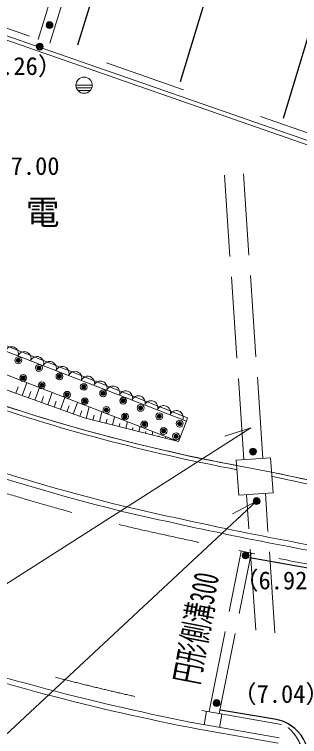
# Model space of a CAD drawing. Units: millimetres, scale not verified. Extents: x -205696 to 203092, y -138500 to 138701.
# Drawn here: x -8800 to 1681, y -45697 to -19104 of the extents above; entities that cross this region are included whole.
import ezdxf
from ezdxf.enums import TextEntityAlignment as Align

# ---------------------------------------------------------------- set-up
doc = ezdxf.new("R2010")
doc.units = ezdxf.units.MM
doc.header["$LTSCALE"] = 500
doc.header["$PDMODE"] = 32
doc.header["$PDSIZE"] = 250
doc.linetypes.add('DASHED', pattern=[7.5, 6, -1.5])
doc.linetypes.add('DASHED_SPACED', pattern=[12, 6, -6])
for name, color, linetype, lineweight in [('0-0_S-SUV', 7, 'Continuous', 13), ('0-3_S-SUV-FRAM', 7, 'Continuous', 13), ('0-A', 1, 'Continuous', 15)]:
    doc.layers.add(name, color=color, linetype=linetype, lineweight=lineweight)
doc.styles.add('ＭＳ ゴシック', font='')
doc.styles.get('ＭＳ ゴシック').set_extended_font_data('MS Gothic')

msp = doc.modelspace()

# ---------------------------------------------------------------- linework, layer by layer
at = {"layer": '0-0_S-SUV', "linetype": 'DASHED'}
for p, q in [((-7495.4, -20162.8), (-1270.3, 253.5)), ((-362.7, -35499.3), (-1127.1, -24384.3)), ((335.7, -35451.2), (-428.7, -24336.3)), ((69.5, -41784.5), (-274.3, -36785.4)), ((777.9, -41881.6), (424.1, -36737.4)), ((-1641.5, -44773.5), (-464.5, -38880.4)), ((-1268.8, -44847.9), (-91.8, -38954.9))]:
    msp.add_line(p, q, dxfattribs=at)
at = {"layer": '0-0_S-SUV', "lineweight": 25}
for p, q in [((-6468.8, -20225.5), (-2323.7, -6578.4)), ((1087.3, -22923.6), (5314.4, -8914.4)), ((-1321.1, -17010.7), (-2708.8, -21583.6)), ((763.2, -45057.9), (-1222.8, -44729.9))]:
    msp.add_line(p, q, dxfattribs=at)
at = {"layer": '0-0_S-SUV'}
for p, q in [((-39505.3, -9304.3), (23099.6, -31105.8)), ((-39554.6, -9445.9), (23050.2, -31247.5)), ((-6538.9, -21708.6), (-5938.8, -21708.6)), ((-6268.9, -21708.6), (-5938.8, -21708.6)), ((-6521.7, -21808.6), (-5956, -21808.6)), ((-6462.5, -21908.6), (-6015.2, -21908.6)), ((-2478.8, -34083.8), (-2768.1, -34829.7)), ((-109.4, -34332.1), (-1062.6, -34634.2)), ((103.5, -37023.1), (-779.3, -37492.9)), ((-556.8, -38839.9), (35.2, -38962.9)), ((-1823.4, -45260.5), (-1736.9, -44763.9)), ((-1256.1, -45359.4), (-1172.8, -44881.9)), ((892.8, -45937), (-2027.2, -45428)), ((927.2, -45740), (-1992.9, -45230.9))]:
    msp.add_line(p, q, dxfattribs=at)
at = {"layer": '0-0_S-SUV', "linetype": 'DASHED_SPACED'}
for p, q in [((-39416.5, -9049.3), (23188.4, -30850.8)), ((1013.1, -45247.4), (-1907, -44738.4))]:
    msp.add_line(p, q, dxfattribs=at)
at = {"layer": '0-0_S-SUV', "linetype": 'DASHED'}
msp.add_lwpolyline([(-7925.9, -20031.5), (-1700.7, 384.7), (3897.4, 18702)], dxfattribs=at)
at = {"layer": '0-0_S-SUV'}
for points in [[(-42392.1, -14792.1), (-24262.8, -25144.2), (-18950.6, -28076.6), (-15197.7, -30009.3), (-2768.1, -34829.7)], [(-36773.1, -19756.4), (-23205.1, -26812), (-21560.9, -27509.8), (-15599.7, -30560.7), (-10139.2, -32556.1), (-6236.3, -33962.8), (-2768.1, -34829.7)], [(-2441.8, -33953.8), (-14741, -29061.7), (-18486.1, -27018.6)], [(-18574.1, -27370.6), (-14869, -29278.7), (-2478.8, -34083.8), (-2441.8, -33953.8)], [(708.2, -36717.8), (-556.8, -36804.8), (-645.3, -35518.7), (618.2, -35431.8), (706.7, -36717.9)]]:
    msp.add_lwpolyline(points, dxfattribs=at)
at = {"layer": '0-0_S-SUV', "lineweight": 25}
msp.add_lwpolyline([(-143.8, -39107.9), (4813.3, -39980.9), (11422.4, -40989.9)], dxfattribs=at)
at = {"layer": '0-0_S-SUV'}
for centre, radius in [((-7508.9, -19496.5), 125), ((-7508.9, -19496.5), 100), ((-7508.9, -19496.5), 75), ((-7508.9, -19496.5), 50), ((-7508.9, -19496.5), 25), ((-7508.9, -19496.5), 10), ((-7871.9, -20289.5), 125), ((-7871.9, -20289.5), 100), ((-7871.9, -20289.5), 75), ((-7871.9, -20289.5), 50), ((-7871.9, -20289.5), 25), ((-7871.9, -20289.5), 10), ((-6238.8, -21708.6), 300), ((-8658.2, -31842), 75), ((-8658.2, -31842), 60), ((-8658.2, -31842), 45), ((-8658.2, -31842), 30), ((-8658.2, -31842), 15), ((-8658.2, -31842), 10), ((-7899.9, -32123), 75), ((-7899.9, -32123), 60), ((-7899.9, -32123), 45), ((-7899.9, -32123), 30), ((-7899.9, -32123), 15), ((-7899.9, -32123), 10), ((-8479.8, -32488.8), 75), ((-8479.8, -32488.8), 60), ((-8479.8, -32488.8), 45), ((-7146.2, -32435.3), 75), ((-7146.2, -32435.3), 60), ((-7146.2, -32435.3), 45), ((-7146.2, -32435.3), 30), ((-7146.2, -32435.3), 15), ((-7146.2, -32435.3), 10), ((-8479.8, -32488.8), 30), ((-8479.8, -32488.8), 15), ((-8479.8, -32488.8), 10), ((-7792.9, -32760.9), 75), ((-7792.9, -32760.9), 60), ((-7792.9, -32760.9), 45), ((-7792.9, -32760.9), 30), ((-7792.9, -32760.9), 15), ((-7792.9, -32760.9), 10), ((-6254.1, -32818.9), 75), ((-6254.1, -32818.9), 60), ((-6254.1, -32818.9), 45), ((-6254.1, -32818.9), 30), ((-6254.1, -32818.9), 15), ((-6254.1, -32818.9), 10), ((-6865.2, -33108.8), 75), ((-6865.2, -33108.8), 60), ((-6865.2, -33108.8), 45), ((-6865.2, -33108.8), 30), ((-6865.2, -33108.8), 15), ((-6865.2, -33108.8), 10), ((-5540.4, -33055.3), 75), ((-5540.4, -33055.3), 60), ((-5540.4, -33055.3), 45), ((-5540.4, -33055.3), 30), ((-5540.4, -33055.3), 15), ((-5540.4, -33055.3), 10), ((-6213.9, -33345.2), 75), ((-6213.9, -33345.2), 60), ((-6213.9, -33345.2), 45), ((-6213.9, -33345.2), 30), ((-6213.9, -33345.2), 15), ((-6213.9, -33345.2), 10), ((-4804.5, -33331.8), 75), ((-4804.5, -33331.8), 60), ((-4804.5, -33331.8), 45), ((-4804.5, -33331.8), 30), ((-4804.5, -33331.8), 15), ((-4804.5, -33331.8), 10), ((-5420, -33670.8), 75), ((-5420, -33670.8), 60), ((-5420, -33670.8), 45), ((-5420, -33670.8), 30), ((-5420, -33670.8), 15), ((-5420, -33670.8), 10), ((-4162.2, -33595), 75), ((-4162.2, -33595), 60), ((-4162.2, -33595), 45), ((-4162.2, -33595), 30), ((-4162.2, -33595), 15), ((-4162.2, -33595), 10), ((-4733.1, -33911.6), 75), ((-4733.1, -33911.6), 60), ((-4733.1, -33911.6), 45), ((-4733.1, -33911.6), 30), ((-4733.1, -33911.6), 15), ((-4733.1, -33911.6), 10), ((-3475.3, -33902.7), 75), ((-3475.3, -33902.7), 60), ((-3475.3, -33902.7), 45), ((-3475.3, -33902.7), 30), ((-3475.3, -33902.7), 15), ((-3475.3, -33902.7), 10), ((-4028.4, -34201.6), 75), ((-4028.4, -34201.6), 60), ((-4028.4, -34201.6), 45), ((-4028.4, -34201.6), 30), ((-4028.4, -34201.6), 15), ((-4028.4, -34201.6), 10), ((-2725.2, -34172.2), 75), ((-2725.2, -34172.2), 60), ((-2725.2, -34172.2), 45), ((-2725.2, -34172.2), 30), ((-2725.2, -34172.2), 15), ((-2725.2, -34172.2), 10), ((-3317, -34448.7), 75), ((-3317, -34448.7), 60), ((-3317, -34448.7), 45), ((-3317, -34448.7), 30), ((-3317, -34448.7), 15), ((-3317, -34448.7), 10), ((-2859, -34639.1), 75), ((-2859, -34639.1), 60), ((-2859, -34639.1), 45), ((-2859, -34639.1), 30), ((-2859, -34639.1), 15), ((-2859, -34639.1), 10), ((-30.3, -35203.3), 125), ((-30.3, -35203.3), 100), ((-30.3, -35203.3), 75), ((-30.3, -35203.3), 50), ((-30.3, -35203.3), 25), ((-30.3, -35203.3), 10), ((103.5, -37023.1), 125), ((103.5, -37023.1), 100), ((103.5, -37023.1), 75), ((103.5, -37023.1), 50), ((103.5, -37023.1), 25), ((103.5, -37023.1), 10), ((-300.8, -39027.9), 125), ((-300.8, -39027.9), 100), ((-300.8, -39027.9), 75), ((-300.8, -39027.9), 50), ((-300.8, -39027.9), 25), ((-300.8, -39027.9), 10), ((-1368.8, -44462.9), 125), ((-1368.8, -44462.9), 100), ((-1368.8, -44462.9), 75), ((-1368.8, -44462.9), 50), ((-1368.8, -44462.9), 25), ((-1368.8, -44462.9), 10)]:
    msp.add_circle(centre, radius, dxfattribs=at)
for centre, radius, start, end in [((-8907, -31590.8), 250, 338.80289, 158.80289), ((14023.2, 38634.7), 78144.2, 243.87019, 256.07092), ((-8440.8, -31771.6), 250, 338.80289, 158.80289), ((14023.2, 38634.7), 78344.2, 243.87019, 256.07092), ((-7974.7, -31952.4), 250, 338.80289, 158.80289), ((-7508.5, -32133.2), 250, 338.80289, 158.80289), ((-7042.3, -32314), 250, 338.8027, 158.80308), ((-6576.1, -32494.8), 250, 338.80289, 158.80289), ((-6110, -32675.6), 250, 338.8027, 158.80308), ((-5643.8, -32856.3), 250, 338.80289, 158.80289), ((-5177.6, -33037.1), 250, 338.80289, 158.80289), ((-4711.5, -33217.9), 250, 338.8027, 158.80308), ((12014, 31073.2), 67975.5, 250.80739, 259.29133), ((-4245.3, -33398.7), 250, 338.80289, 158.80289), ((12014, 31073.2), 68125.5, 250.80739, 259.29133), ((-3779.1, -33579.5), 250, 338.80289, 158.80289), ((-3312.9, -33760.3), 250, 338.80289, 158.80289), ((-2846.8, -33941.1), 250, 338.80289, 158.80289), ((12714.3, 15827.3), 53316.3, 256.95865, 261.43117), ((12714.3, 15827.3), 53166.3, 256.95865, 261.43117), ((31887.6, 120688), 162103, 256.92275, 260.02771), ((31887.6, 120688), 162303, 256.92275, 260.02771), ((14748, 40881.1), 87724.2, 251.42323, 258.99851), ((14748, 40881.1), 87924.2, 251.42323, 258.99851)]:
    msp.add_arc(centre, radius, start, end, dxfattribs=at)
at = {"layer": '0-0_S-SUV', "linetype": 'DASHED_SPACED'}
for centre, radius, start, end in [((14023.2, 38634.7), 78844.3, 243.87019, 256.07092), ((31887.6, 120688), 162803, 256.92275, 260.02771), ((14748, 40881.1), 87224.2, 251.42323, 258.99851), ((107.3, -46675.8), 1744.2, 335.02983, 48.77875)]:
    msp.add_arc(centre, radius, start, end, dxfattribs=at)
at = {"layer": '0-0_S-SUV', "lineweight": 25}
msp.add_arc((525.3, -46547.8), 1508.7, 339.46749, 80.9285, dxfattribs=at)
at = {"layer": '0-0_S-SUV'}
for p in [(-7508.9, -19496.5), (-7871.9, -20289.5), (-8658.2, -31842), (-7899.9, -32123), (-8479.8, -32488.8), (-7146.2, -32435.3), (-7792.9, -32760.9), (-6254.1, -32818.9), (-5540.4, -33055.3), (-6865.2, -33108.8), (-6213.9, -33345.2), (-4804.5, -33331.8), (-4162.2, -33595), (-5420, -33670.8), (-4733.1, -33911.6), (-3475.3, -33902.7), (-4028.4, -34201.6), (-2725.2, -34172.2), (-3317, -34448.7), (-2859, -34639.1), (-30.3, -35203.3), (103.5, -37023.1), (-300.8, -39027.9), (-1368.8, -44462.9)]:
    msp.add_point(p, dxfattribs=at)
at = {"layer": '0-3_S-SUV-FRAM'}
for p, q in [((-8517.8, -33140.5), (-8346.8, -32666.1)), ((-8755, -33055), (-8669.5, -32817.8)), ((-8047.4, -33310.1), (-7880.5, -32847)), ((-8282.6, -33225.3), (-8199.2, -32993.7)), ((-7812.3, -33394.8), (-7730.8, -33168.9)), ((-7577.1, -33479.6), (-7414.2, -33027.8)), ((-7106.7, -33649.1), (-6947.9, -33208.7)), ((-7341.9, -33564.4), (-7262.5, -33344.1)), ((-6636.3, -33818.7), (-6481.6, -33389.5)), ((-6871.5, -33733.9), (-6794.1, -33519.3)), ((-6401.1, -33903.5), (-6326.5, -33696.5)), ((-6163.7, -33981), (-6057, -33554.2)), ((-5678.6, -34102.2), (-5587.2, -33736.4)), ((-5921.2, -34041.6), (-5875.4, -33858.7)), ((-5436.1, -34162.8), (-5398, -34010.4)), ((-5193.5, -34223.5), (-5117.3, -33918.6)), ((-4951, -34284.1), (-4920.5, -34162.1)), ((-4708.4, -34344.7), (-4647.5, -34100.8)), ((-4223.4, -34465.9), (-4177.6, -34283)), ((-4465.9, -34405.3), (-4443, -34313.9)), ((-3980.8, -34526.6), (-3965.6, -34465.6)), ((-3738.3, -34587.2), (-3707.8, -34465.2)), ((-3495.7, -34647.8), (-3488.1, -34617.3)), ((-3253.2, -34708.4), (-3237.9, -34647.4))]:
    msp.add_line(p, q, dxfattribs=at)
for points in [[(-2478.8, -34083.8), (-14869, -29278.7), (-18574.1, -27370.6), (-23871.1, -24446.6), (-41995.4, -14097.3), (-44088.4, -12556), (-45822.4, -10776.3), (-46969.3, -9202.4), (-47982.4, -7343.2), (-49374.4, -4304.2), (-49639.4, -3487.2), (-43576.4, -2928.3)], [(-109.4, -34332.1), (-18128.6, -45848.1), (-36253.9, -45848)], [(103.5, -37023.1), (-14214.7, -50383), (-27222, -50383)]]:
    msp.add_lwpolyline(points, dxfattribs=at)
at = {"layer": '0-A'}
msp.add_lwpolyline([(-23389.2, -27383.1), (-20901.9, -28638.1), (-19554.6, -29338.3), (-18140.1, -30023.4), (-16471.4, -30783.8), (-14902.1, -31446.8), (-13282, -32083.4), (-11737.1, -32644.8), (-9677.2, -33349.8), (-7864.8, -33933.3), (-6269.1, -34401.9), (-4310.8, -34921.3), (-2262, -35394.2), (-631.7, -35715.6), (717.1, -35967.7), (1579.4, -36159), (2777.3, -36399.9)], dxfattribs=at)

# ---------------------------------------------------------------- texts
at = {"layer": '0-0_S-SUV', "style": 'ＭＳ ゴシック'}
for s, height, p in [('（6.26）', 659.8, (-10635.9, -21532)), ('7.00', 659.8, (-8939.3, -25211.3)), ('電', 916.4, (-8388.6, -27120)), ('（6.92）', 659.8, (-725.7, -40473.3)), ('（7.04）', 659.8, (-798.5, -44654))]:
    msp.add_text(s, height=height, dxfattribs=at).set_placement(p, align=Align.BOTTOM_LEFT)
at = {"layer": '0-0_S-SUV', "style": 'ＭＳ ゴシック', "width": 0.6}
msp.add_text('円形側溝300', height=916.4, rotation=79.114, dxfattribs=at).set_placement((-1781.9, -43866.5), align=Align.BOTTOM_LEFT)

doc.saveas('drawing.dxf')
